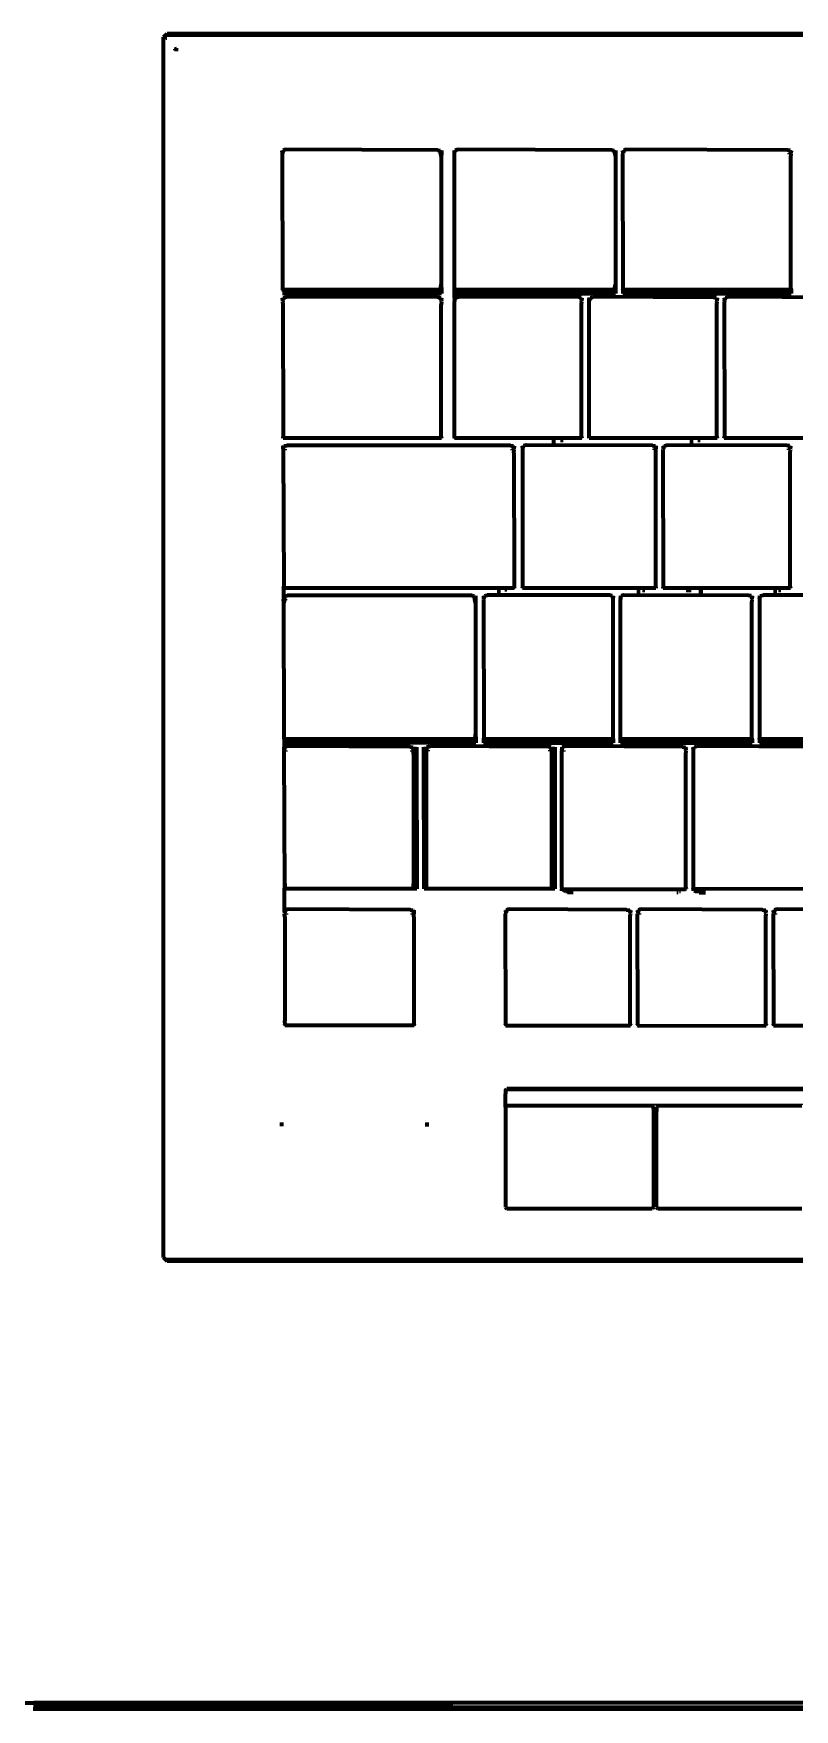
# Model space of a CAD drawing. Header units: millimetres. Extents: x 4307 to 31003, y 2809 to 20009.
# Drawn here: x 9975.8 to 10047.6, y 9454 to 9612.3 of the extents above; entities that cross this region are included whole.
import ezdxf

# ---------------------------------------------------------------- set-up
doc = ezdxf.new("R2010")
doc.units = ezdxf.units.MM
doc.layers.add('ProfileEdges', color=7, linetype='Continuous')

msp = doc.modelspace()

# ---------------------------------------------------------------- linework, layer by layer
for p, q in [((9988.16, 9611.82), (9988.26, 9611.96)), ((9988.26, 9611.96), (9988.33, 9612.01)), ((9988.26, 9611.96), (9988.26, 9611.7)), ((9989.08, 9610.82), (9989.1, 9611.02)), ((9989.08, 9610.79), (9989.08, 9610.82)), ((9989.08, 9610.82), (9989.13, 9610.81)), ((9989.13, 9610.81), (9989.23, 9610.99)), ((9999.22, 9601.25), (9999.3, 9601.26)), ((9999.3, 9601.26), (10013.9, 9601.29)), ((10014.11, 9601.24), (10014.24, 9601.25)), ((10014.17, 9600.92), (10014.24, 9600.92)), ((10015.47, 9601.25), (10015.55, 9601.26)), ((10015.55, 9600.92), (10015.47, 9600.92)), ((10015.55, 9601.26), (10030.34, 9601.29)), ((10030.55, 9601.24), (10030.68, 9601.25)), ((10030.68, 9600.92), (10030.6, 9600.92)), ((10031.37, 9601.25), (10031.45, 9601.26)), ((10031.45, 9600.92), (10031.37, 9600.92)), ((10031.45, 9601.26), (10046.91, 9601.29)), ((10047.25, 9600.92), (10046.91, 9600.92)), ((10047.16, 9601.26), (10047.25, 9601.25)), ((9999.26, 9587.34), (9999.35, 9587.34)), ((9999.26, 9587), (9999.35, 9587)), ((9999.35, 9587.34), (9999.6, 9587.34)), ((10013.9, 9587.34), (10014.15, 9587.34)), ((10014.15, 9587.34), (10014.24, 9587.34)), ((10015.47, 9587.34), (10015.55, 9587.34)), ((10015.55, 9587), (10015.47, 9587)), ((10015.55, 9587.34), (10015.81, 9587.34)), ((10027.15, 9587.34), (10027.41, 9587.34)), ((10027.41, 9587.34), (10027.5, 9587.34)), ((10027.5, 9587), (10027.41, 9587)), ((10028.18, 9587.34), (10028.27, 9587.34)), ((10028.27, 9587), (10028.18, 9587)), ((10039.91, 9587.34), (10040.17, 9587.34)), ((10040.17, 9587.34), (10040.25, 9587.34)), ((10040.25, 9587), (10040.17, 9587)), ((10040.94, 9587.34), (10041.03, 9587.34)), ((10041.03, 9587), (10040.94, 9587)), ((9999.3, 9573.34), (9999.39, 9573.34)), ((10021.01, 9573.34), (10021.1, 9573.34)), ((10021.89, 9573.34), (10021.98, 9573.34)), ((10021.98, 9573.34), (10034.15, 9573.38)), ((10034.41, 9573.34), (10034.49, 9573.34)), ((10035.18, 9573.34), (10035.26, 9573.34)), ((10035.26, 9573.34), (10046.84, 9573.38)), ((10047.1, 9573.34), (10047.18, 9573.34)), ((9999.39, 9573.01), (9999.65, 9573.01)), ((10020.76, 9573.01), (10021.1, 9573.01)), ((10034.49, 9573.01), (10034.15, 9573.01)), ((10035.26, 9573.01), (10035.18, 9573.01)), ((10047.18, 9573.01), (10046.84, 9573.01)), ((9999.34, 9559.17), (9999.43, 9559.17)), ((10017.34, 9559.16), (10017.47, 9559.17)), ((10018.22, 9559.17), (10018.31, 9559.17)), ((10018.31, 9559.17), (10030.36, 9559.17)), ((10030.36, 9559.17), (10030.44, 9559.17)), ((10031.13, 9559.17), (10031.21, 9559.17)), ((10031.21, 9559.17), (10043.22, 9559.21)), ((10043.48, 9559.17), (10043.56, 9559.17)), ((10044.25, 9559.17), (10044.33, 9559.17)), ((10044.33, 9559.17), (10056.74, 9559.17)), ((9999.35, 9558.84), (9999.42, 9558.84)), ((9999.42, 9558.84), (9999.69, 9558.84)), ((10017.4, 9558.84), (10017.47, 9558.84)), ((10018.22, 9558.84), (10018.31, 9558.84)), ((10031.21, 9558.84), (10031.13, 9558.84)), ((10043.56, 9558.84), (10043.48, 9558.84)), ((9999.39, 9544.88), (9999.47, 9544.88)), ((9999.47, 9544.88), (9999.73, 9544.88)), ((10011.28, 9544.88), (10011.54, 9544.88)), ((10011.54, 9544.88), (10011.89, 9544.88)), ((10012.57, 9544.88), (10012.88, 9544.88)), ((10012.88, 9544.88), (10013.14, 9544.88)), ((10024.31, 9544.88), (10024.56, 9544.88)), ((10024.56, 9544.88), (10024.93, 9544.88)), ((10025.68, 9544.88), (10025.6, 9544.88)), ((10025.94, 9544.88), (10025.68, 9544.88)), ((10037.24, 9544.88), (10036.98, 9544.88)), ((10037.33, 9544.88), (10037.24, 9544.88)), ((10038.01, 9544.88), (10038.1, 9544.88)), ((9999.39, 9544.54), (9999.73, 9544.54)), ((10011.28, 9544.54), (10011.6, 9544.54)), ((10011.6, 9544.54), (10011.89, 9544.54)), ((10012.82, 9544.54), (10012.57, 9544.54)), ((10013.14, 9544.54), (10012.82, 9544.54)), ((10024.63, 9544.54), (10024.31, 9544.54)), ((10024.93, 9544.54), (10024.63, 9544.54)), ((10025.6, 9544.54), (10025.94, 9544.54)), ((10037.24, 9544.54), (10037.33, 9544.54)), ((9999.43, 9529.48), (9999.52, 9529.48)), ((9999.43, 9529.15), (9999.78, 9529.15)), ((9999.52, 9529.48), (10011.31, 9529.52)), ((10011.31, 9529.15), (10011.65, 9529.15)), ((10011.56, 9529.48), (10011.65, 9529.48)), ((10020.38, 9529.48), (10020.29, 9529.48)), ((10020.29, 9529.15), (10020.38, 9529.15)), ((10031.72, 9529.52), (10020.38, 9529.48)), ((10032.07, 9529.48), (10031.98, 9529.48)), ((10031.98, 9529.15), (10032.07, 9529.15)), ((10032.84, 9529.48), (10032.75, 9529.48)), ((10032.75, 9529.15), (10033.09, 9529.15)), ((10044.55, 9529.52), (10032.84, 9529.48)), ((10044.89, 9529.48), (10044.81, 9529.48)), ((10044.81, 9529.15), (10044.89, 9529.15)), ((10045.66, 9529.48), (10045.58, 9529.48)), ((10045.58, 9529.15), (10045.92, 9529.15)), ((10057.68, 9529.52), (10045.66, 9529.48)), ((10020.43, 9511.33), (10020.43, 9512.47)), ((10020.43, 9512.47), (10222.2, 9512.47)), ((10222.2, 9511.14), (10020.43, 9511.14)), ((10020.43, 9511.14), (10020.43, 9511.04))]:
    msp.add_line(p, q)
at = {"layer": 'ProfileEdges', "lineweight": 211}
for p, q in [((9988.2, 9612.16), (9988.02, 9611.97)), ((9988.02, 9496.67), (9988.02, 9611.97)), ((9988.05, 9611.95), (9988.22, 9612.14)), ((9988.24, 9612.16), (9988.2, 9612.16)), ((9988.24, 9612.16), (9988.37, 9612.3)), ((9988.46, 9612.16), (9988.24, 9612.16)), ((9988.37, 9612.3), (10287.25, 9612.3)), ((9988.46, 9612.16), (9988.49, 9612.19)), ((9988.49, 9612.19), (10287.13, 9612.19)), ((9989.24, 9610.85), (9989.13, 9610.81)), ((9989.13, 9610.73), (9989.13, 9610.81)), ((9989.24, 9610.85), (9989.28, 9610.94)), ((9989.24, 9610.62), (9989.24, 9610.85)), ((9999.24, 9600.99), (9999.22, 9601.25)), ((9999.3, 9601.26), (9999.24, 9600.99)), ((9999.28, 9588.2), (9999.24, 9600.99)), ((9999.56, 9601.35), (9999.3, 9601.26)), ((10013.9, 9601.29), (9999.56, 9601.35)), ((10013.9, 9601.29), (10014.11, 9601.24)), ((10014.15, 9601.01), (10014.11, 9601.24)), ((10014.15, 9601.01), (10014.17, 9600.92)), ((10014.17, 9600.92), (10014.22, 9600.62)), ((10014.24, 9600.92), (10014.22, 9600.62)), ((10014.22, 9600.62), (10014.22, 9588.58)), ((10014.24, 9601.25), (10014.24, 9600.92)), ((10015.49, 9600.99), (10015.47, 9601.25)), ((10015.47, 9600.92), (10015.49, 9600.99)), ((10015.49, 9588.2), (10015.47, 9600.92)), ((10015.49, 9600.99), (10015.55, 9601.26)), ((10015.81, 9601.35), (10015.55, 9601.26)), ((10030.34, 9601.29), (10015.81, 9601.35)), ((10030.34, 9601.29), (10030.55, 9601.24)), ((10030.6, 9601.01), (10030.55, 9601.24)), ((10030.6, 9601.01), (10030.6, 9600.92)), ((10030.6, 9600.92), (10030.66, 9600.62)), ((10030.68, 9600.92), (10030.66, 9600.62)), ((10030.66, 9600.62), (10030.66, 9588.58)), ((10030.68, 9601.25), (10030.68, 9600.92)), ((10031.39, 9600.99), (10031.37, 9601.25)), ((10031.37, 9600.92), (10031.39, 9600.99)), ((10031.39, 9588.2), (10031.37, 9600.92)), ((10031.45, 9601.26), (10031.39, 9600.99)), ((10031.71, 9601.35), (10031.45, 9601.26)), ((10046.91, 9601.29), (10031.71, 9601.35)), ((10047.16, 9601.26), (10046.91, 9601.29)), ((10047.23, 9600.99), (10047.16, 9601.26)), ((10047.25, 9601.25), (10047.23, 9600.99)), ((10047.23, 9600.99), (10047.25, 9600.92)), ((10047.23, 9600.62), (10047.25, 9600.92)), ((10047.23, 9588.2), (10047.23, 9600.62)), ((9999.26, 9588.09), (9999.28, 9588.2)), ((9999.31, 9588.09), (9999.26, 9588.09)), ((10014.24, 9587.75), (9999.26, 9587.75)), ((9999.28, 9588.2), (9999.31, 9588.09)), ((9999.31, 9588.09), (9999.34, 9587.94)), ((10014.17, 9588.09), (9999.31, 9588.09)), ((9999.6, 9587.85), (9999.34, 9587.94)), ((10013.9, 9587.85), (9999.6, 9587.85)), ((10013.9, 9587.85), (10014.15, 9587.94)), ((10014.15, 9587.94), (10014.17, 9588.09)), ((10014.17, 9588.09), (10014.22, 9588.58)), ((10014.24, 9588.09), (10014.17, 9588.09)), ((10014.22, 9588.58), (10014.24, 9588.09)), ((10014.24, 9588.09), (10014.24, 9587.75)), ((10015.47, 9588.09), (10015.49, 9588.2)), ((10015.47, 9587.75), (10015.47, 9588.09)), ((10015.54, 9588.09), (10015.47, 9588.09)), ((10015.47, 9587.75), (10030.68, 9587.75)), ((10015.47, 9587.34), (10015.47, 9587.75)), ((10015.54, 9588.09), (10015.49, 9588.2)), ((10015.59, 9587.96), (10015.54, 9588.09)), ((10030.6, 9588.09), (10015.54, 9588.09)), ((10015.81, 9587.85), (10015.59, 9587.96)), ((10030.34, 9587.85), (10015.81, 9587.85)), ((10030.6, 9587.94), (10030.34, 9587.85)), ((10030.6, 9588.28), (10030.66, 9588.58)), ((10030.6, 9588.28), (10030.6, 9588.09)), ((10030.6, 9587.94), (10030.6, 9588.09)), ((10030.68, 9588.09), (10030.6, 9588.09)), ((10030.66, 9588.58), (10030.68, 9588.09)), ((10030.68, 9588.09), (10030.68, 9587.75)), ((10031.37, 9588.09), (10031.39, 9588.2)), ((10031.37, 9588.09), (10031.37, 9587.75)), ((10031.42, 9588.09), (10031.37, 9588.09)), ((10031.37, 9587.75), (10047.25, 9587.75)), ((10031.39, 9588.2), (10031.42, 9588.09)), ((10031.42, 9588.09), (10031.45, 9587.94)), ((10047.2, 9588.09), (10031.42, 9588.09)), ((10031.71, 9587.91), (10031.45, 9587.94)), ((10046.91, 9587.91), (10031.71, 9587.91)), ((10047.16, 9587.94), (10046.91, 9587.91)), ((10047.16, 9587.94), (10047.2, 9588.09)), ((10047.2, 9588.09), (10047.23, 9588.2)), ((10047.25, 9588.09), (10047.2, 9588.09)), ((10047.23, 9588.2), (10047.25, 9588.09)), ((10047.25, 9588.09), (10047.25, 9587.75)), ((9999.28, 9587.08), (9999.26, 9587.34)), ((9999.28, 9587.08), (9999.26, 9587)), ((9999.26, 9587), (9999.28, 9586.7)), ((9999.35, 9587.34), (9999.28, 9587.08)), ((9999.28, 9586.7), (9999.32, 9574.58)), ((9999.35, 9587.34), (9999.6, 9587.43)), ((10013.9, 9587.43), (9999.6, 9587.43)), ((10013.9, 9587.43), (10014.15, 9587.34)), ((10014.22, 9587.08), (10014.15, 9587.34)), ((10014.24, 9587.34), (10014.22, 9587.08)), ((10014.22, 9587.08), (10014.24, 9587)), ((10014.24, 9587), (10014.22, 9586.7)), ((10014.22, 9574.21), (10014.22, 9586.7)), ((10015.47, 9587.34), (10015.49, 9587.08)), ((10015.49, 9587.08), (10015.47, 9587)), ((10015.49, 9586.7), (10015.47, 9587)), ((10015.49, 9587.08), (10015.55, 9587.34)), ((10015.49, 9574.21), (10015.49, 9586.7)), ((10015.55, 9587.34), (10015.81, 9587.43)), ((10027.15, 9587.43), (10015.81, 9587.43)), ((10027.41, 9587.34), (10027.15, 9587.43)), ((10027.41, 9587.34), (10027.47, 9587.08)), ((10027.5, 9587.34), (10027.47, 9587.08)), ((10027.5, 9587), (10027.47, 9587.08)), ((10027.47, 9586.7), (10027.5, 9587)), ((10027.47, 9574.21), (10027.47, 9586.7)), ((10028.2, 9587.08), (10028.18, 9587.34)), ((10028.18, 9587), (10028.2, 9587.08)), ((10028.2, 9574.21), (10028.18, 9587)), ((10028.27, 9587.34), (10028.2, 9587.08)), ((10028.27, 9587.34), (10028.37, 9587.34)), ((10028.37, 9587.34), (10028.52, 9587.43)), ((10039.91, 9587.37), (10028.52, 9587.43)), ((10040.17, 9587.34), (10039.91, 9587.37)), ((10040.17, 9587.34), (10040.23, 9587.08)), ((10040.25, 9587.34), (10040.23, 9587.08)), ((10040.25, 9587), (10040.23, 9587.08)), ((10040.23, 9586.7), (10040.25, 9587)), ((10040.23, 9574.21), (10040.23, 9586.7)), ((10040.94, 9587.34), (10040.96, 9587.08)), ((10040.96, 9587.08), (10040.94, 9587)), ((10040.94, 9587), (10040.96, 9574.21)), ((10041.03, 9587.34), (10040.96, 9587.08)), ((10041.03, 9587.34), (10041.13, 9587.34)), ((10041.28, 9587.43), (10041.13, 9587.34)), ((10053.17, 9587.37), (10041.28, 9587.43)), ((9999.3, 9574.09), (9999.32, 9574.21)), ((9999.35, 9574.09), (9999.3, 9574.09)), ((9999.32, 9573.08), (9999.3, 9573.34)), ((9999.32, 9574.58), (9999.32, 9574.21)), ((9999.32, 9574.21), (9999.35, 9574.09)), ((9999.32, 9573.08), (9999.39, 9573.34)), ((10014.19, 9574.09), (9999.35, 9574.09)), ((9999.39, 9573.34), (9999.64, 9573.38)), ((10020.75, 9573.38), (9999.64, 9573.38)), ((10014.22, 9574.21), (10014.19, 9574.09)), ((10014.24, 9574.09), (10014.19, 9574.09)), ((10014.22, 9574.21), (10014.24, 9574.09)), ((10015.47, 9574.09), (10015.49, 9574.21)), ((10015.54, 9574.09), (10015.47, 9574.09)), ((10015.54, 9574.09), (10015.49, 9574.21)), ((10027.44, 9574.09), (10015.54, 9574.09)), ((10020.75, 9573.38), (10021.01, 9573.34)), ((10021.08, 9573.08), (10021.01, 9573.34)), ((10021.1, 9573.34), (10021.08, 9573.08)), ((10021.91, 9573.08), (10021.89, 9573.34)), ((10021.91, 9573.08), (10021.98, 9573.34)), ((10022.24, 9573.43), (10021.98, 9573.34)), ((10034.15, 9573.38), (10022.24, 9573.43)), ((10024.65, 9573.76), (10025, 9573.76)), ((10025.73, 9573.86), (10025.48, 9573.86)), ((10027.44, 9574.09), (10027.47, 9574.21)), ((10027.5, 9574.09), (10027.44, 9574.09)), ((10027.47, 9574.21), (10027.5, 9574.09)), ((10028.18, 9574.09), (10028.2, 9574.21)), ((10028.23, 9574.09), (10028.18, 9574.09)), ((10028.2, 9574.21), (10028.23, 9574.09)), ((10040.2, 9574.08), (10028.23, 9574.09)), ((10034.15, 9573.38), (10034.41, 9573.34)), ((10034.47, 9573.08), (10034.41, 9573.34)), ((10034.49, 9573.34), (10034.47, 9573.08)), ((10035.18, 9573.34), (10035.2, 9573.08)), ((10035.2, 9573.08), (10035.26, 9573.34)), ((10035.26, 9573.34), (10035.52, 9573.43)), ((10046.84, 9573.38), (10035.52, 9573.43)), ((10037.69, 9573.76), (10037.99, 9573.76)), ((10038.66, 9573.86), (10038.44, 9573.86)), ((10040.2, 9574.08), (10040.23, 9574.21)), ((10040.25, 9574.09), (10040.2, 9574.08)), ((10040.23, 9574.21), (10040.25, 9574.09)), ((10040.94, 9574.09), (10040.96, 9574.21)), ((10040.99, 9574.09), (10040.94, 9574.09)), ((10040.96, 9574.21), (10040.99, 9574.09)), ((10053.4, 9574.08), (10040.99, 9574.09)), ((10047.1, 9573.34), (10046.84, 9573.38)), ((10047.16, 9573.08), (10047.1, 9573.34)), ((10047.18, 9573.34), (10047.16, 9573.08)), ((9999.32, 9573.08), (9999.36, 9560.04)), ((10021.08, 9573.08), (10021.1, 9573.01)), ((10021.08, 9572.7), (10021.1, 9573.01)), ((10021.08, 9572.7), (10021.1, 9560.41)), ((10021.91, 9560.04), (10021.91, 9573.08)), ((10034.49, 9573.01), (10034.47, 9573.08)), ((10034.47, 9572.7), (10034.49, 9573.01)), ((10034.47, 9560.04), (10034.47, 9572.7)), ((10035.2, 9573.08), (10035.18, 9573.01)), ((10035.2, 9560.04), (10035.18, 9573.01)), ((10047.18, 9573.01), (10047.16, 9573.08)), ((10047.16, 9572.7), (10047.18, 9573.01)), ((10047.16, 9560.04), (10047.16, 9572.7)), ((9999.34, 9559.92), (9999.36, 9560.04)), ((9999.34, 9559.92), (9999.34, 9559.17)), ((9999.39, 9559.92), (9999.34, 9559.92)), ((9999.34, 9559.17), (9999.35, 9558.84)), ((9999.39, 9559.92), (9999.36, 9560.04)), ((10021.06, 9559.91), (9999.39, 9559.92)), ((9999.43, 9559.17), (9999.69, 9559.21)), ((9999.43, 9558.93), (9999.43, 9559.17)), ((10017.13, 9559.21), (9999.69, 9559.21)), ((10017.13, 9559.21), (10017.34, 9559.16)), ((10017.38, 9558.93), (10017.34, 9559.16)), ((10017.47, 9559.17), (10017.47, 9558.84)), ((10018.22, 9559.17), (10018.24, 9558.91)), ((10018.24, 9558.91), (10018.31, 9559.17)), ((10018.31, 9559.17), (10018.57, 9559.26)), ((10030.1, 9559.26), (10018.57, 9559.26)), ((10019.83, 9559.59), (10019.49, 9559.59)), ((10020.42, 9559.74), (10020.24, 9559.74)), ((10021.06, 9559.91), (10021.1, 9560.04)), ((10021.12, 9559.92), (10021.06, 9559.91)), ((10021.1, 9560.41), (10021.1, 9560.04)), ((10021.1, 9560.04), (10021.12, 9559.92)), ((10021.89, 9559.92), (10021.91, 9560.04)), ((10021.94, 9559.92), (10021.89, 9559.92)), ((10021.91, 9560.04), (10021.94, 9559.92)), ((10034.44, 9559.91), (10021.94, 9559.92)), ((10030.36, 9559.17), (10030.1, 9559.26)), ((10030.36, 9559.17), (10030.42, 9558.91)), ((10030.44, 9559.17), (10030.42, 9558.91)), ((10031.13, 9559.17), (10031.15, 9558.91)), ((10031.15, 9558.91), (10031.21, 9559.17)), ((10031.47, 9559.26), (10031.21, 9559.17)), ((10043.22, 9559.21), (10031.47, 9559.26)), ((10032.69, 9559.59), (10032.99, 9559.59)), ((10033.43, 9559.69), (10033.22, 9559.69)), ((10034.47, 9560.04), (10034.44, 9559.91)), ((10034.49, 9559.92), (10034.44, 9559.91)), ((10034.47, 9560.04), (10034.49, 9559.92)), ((10035.18, 9559.92), (10035.2, 9560.04)), ((10035.18, 9559.92), (10035.18, 9559.87)), ((10035.23, 9559.92), (10035.18, 9559.92)), ((10035.2, 9560.04), (10035.23, 9559.92)), ((10035.23, 9559.92), (10035.24, 9559.86)), ((10047.13, 9559.91), (10035.23, 9559.92)), ((10037.82, 9559.69), (10037.35, 9559.69)), ((10038.53, 9559.59), (10038.91, 9559.59)), ((10043.48, 9559.17), (10043.22, 9559.21)), ((10043.48, 9559.17), (10043.54, 9558.91)), ((10043.56, 9559.17), (10043.54, 9558.91)), ((10044.25, 9559.17), (10044.27, 9558.91)), ((10044.27, 9558.91), (10044.33, 9559.17)), ((10044.33, 9559.17), (10044.59, 9559.26)), ((10056.48, 9559.26), (10044.59, 9559.26)), ((10045.57, 9559.59), (10045.88, 9559.59)), ((10046.26, 9559.69), (10046.04, 9559.69)), ((10047.16, 9560.04), (10047.13, 9559.91)), ((10047.18, 9559.92), (10047.13, 9559.91)), ((10047.16, 9560.04), (10047.18, 9559.92)), ((9999.37, 9558.53), (9999.35, 9558.84)), ((9999.42, 9558.84), (9999.37, 9558.53)), ((9999.41, 9546.12), (9999.37, 9558.53)), ((9999.43, 9558.93), (9999.42, 9558.84)), ((10017.4, 9558.84), (10017.38, 9558.93)), ((10017.45, 9558.53), (10017.4, 9558.84)), ((10017.47, 9558.84), (10017.45, 9558.53)), ((10017.45, 9558.53), (10017.47, 9546.12)), ((10018.24, 9558.91), (10018.22, 9558.84)), ((10018.22, 9558.84), (10018.24, 9545.75)), ((10030.42, 9558.91), (10030.42, 9545.75)), ((10031.15, 9558.91), (10031.13, 9558.84)), ((10031.15, 9545.75), (10031.13, 9558.84)), ((10043.54, 9558.91), (10043.56, 9558.84)), ((10043.54, 9558.53), (10043.56, 9558.84)), ((10043.54, 9545.75), (10043.54, 9558.53)), ((10044.27, 9558.91), (10044.25, 9558.84)), ((10044.25, 9558.84), (10044.27, 9545.75)), ((9999.39, 9545.63), (9999.41, 9545.75)), ((9999.39, 9545.63), (9999.39, 9545.3)), ((9999.43, 9545.63), (9999.39, 9545.63)), ((10017.49, 9545.3), (9999.39, 9545.3)), ((9999.39, 9545.3), (9999.39, 9544.88)), ((9999.41, 9544.62), (9999.39, 9544.88)), ((9999.41, 9545.75), (9999.41, 9546.12)), ((9999.41, 9545.75), (9999.43, 9545.63)), ((9999.47, 9544.88), (9999.41, 9544.62)), ((9999.43, 9545.63), (9999.47, 9545.49)), ((10017.42, 9545.63), (9999.43, 9545.63)), ((9999.73, 9545.45), (9999.47, 9545.49)), ((9999.73, 9544.97), (9999.47, 9544.88)), ((10017.15, 9545.45), (9999.73, 9545.45)), ((10011.28, 9544.92), (9999.73, 9544.97)), ((10011.28, 9544.92), (10011.54, 9544.88)), ((10011.6, 9544.62), (10011.54, 9544.88)), ((10011.89, 9544.88), (10011.89, 9544.54)), ((10012.57, 9544.54), (10012.57, 9544.88)), ((10012.88, 9544.88), (10012.82, 9544.62)), ((10012.88, 9544.88), (10013.14, 9544.97)), ((10024.31, 9544.92), (10013.14, 9544.97)), ((10017.15, 9545.45), (10017.4, 9545.49)), ((10017.4, 9545.49), (10017.42, 9545.63)), ((10017.42, 9545.63), (10017.47, 9546.12)), ((10017.49, 9545.63), (10017.42, 9545.63)), ((10017.47, 9546.12), (10017.49, 9545.63)), ((10017.49, 9545.63), (10017.49, 9545.3)), ((10018.24, 9545.75), (10018.22, 9545.63)), ((10018.22, 9545.63), (10018.22, 9545.3)), ((10018.27, 9545.63), (10018.22, 9545.63)), ((10018.22, 9545.3), (10030.44, 9545.3)), ((10018.27, 9545.63), (10018.24, 9545.75)), ((10018.31, 9545.49), (10018.27, 9545.63)), ((10030.39, 9545.63), (10018.27, 9545.63)), ((10018.31, 9545.49), (10018.57, 9545.39)), ((10030.1, 9545.45), (10018.57, 9545.39)), ((10024.56, 9544.88), (10024.31, 9544.92)), ((10024.63, 9544.62), (10024.56, 9544.88)), ((10024.93, 9544.88), (10024.93, 9544.54)), ((10025.6, 9544.88), (10025.62, 9544.62)), ((10025.62, 9544.62), (10025.68, 9544.88)), ((10025.94, 9544.97), (10025.68, 9544.88)), ((10036.98, 9544.92), (10025.94, 9544.97)), ((10030.1, 9545.45), (10030.36, 9545.49)), ((10030.36, 9545.49), (10030.39, 9545.63)), ((10030.39, 9545.63), (10030.42, 9545.75)), ((10030.44, 9545.63), (10030.39, 9545.63)), ((10030.42, 9545.75), (10030.44, 9545.63)), ((10030.44, 9545.63), (10030.44, 9545.3)), ((10031.13, 9545.63), (10031.15, 9545.75)), ((10031.13, 9545.3), (10031.13, 9545.63)), ((10031.18, 9545.63), (10031.13, 9545.63)), ((10031.13, 9545.3), (10043.56, 9545.3)), ((10031.15, 9545.75), (10031.18, 9545.63)), ((10031.18, 9545.63), (10031.21, 9545.49)), ((10043.51, 9545.63), (10031.18, 9545.63)), ((10031.21, 9545.49), (10031.47, 9545.39)), ((10043.22, 9545.39), (10031.47, 9545.39)), ((10036.98, 9544.92), (10037.24, 9544.88)), ((10037.24, 9544.88), (10037.3, 9544.62)), ((10037.3, 9544.62), (10037.33, 9544.88)), ((10038.03, 9544.62), (10038.01, 9544.88)), ((10038.03, 9544.62), (10038.1, 9544.88)), ((10038.1, 9544.88), (10038.2, 9544.88)), ((10038.35, 9544.97), (10038.2, 9544.88)), ((10050.06, 9544.92), (10038.35, 9544.97)), ((10043.48, 9545.49), (10043.22, 9545.39)), ((10043.51, 9545.63), (10043.48, 9545.49)), ((10043.54, 9545.75), (10043.51, 9545.63)), ((10043.56, 9545.63), (10043.51, 9545.63)), ((10043.56, 9545.63), (10043.54, 9545.75)), ((10043.56, 9545.63), (10043.56, 9545.3)), ((10044.25, 9545.63), (10044.27, 9545.75)), ((10044.25, 9545.63), (10044.25, 9545.3)), ((10044.3, 9545.63), (10044.25, 9545.63)), ((10044.25, 9545.3), (10056.82, 9545.3)), ((10044.27, 9545.75), (10044.3, 9545.63)), ((10044.3, 9545.63), (10044.33, 9545.49)), ((10056.77, 9545.63), (10044.3, 9545.63)), ((10044.33, 9545.49), (10044.59, 9545.39)), ((10056.48, 9545.45), (10044.59, 9545.39)), ((9999.39, 9544.54), (9999.41, 9544.62)), ((9999.45, 9531.62), (9999.39, 9544.54)), ((10011.6, 9544.54), (10011.6, 9544.62)), ((10011.6, 9544.24), (10011.6, 9544.54)), ((10011.6, 9544.24), (10011.62, 9531.99)), ((10011.89, 9544.54), (10011.92, 9531.49)), ((10012.6, 9531.5), (10012.57, 9544.54)), ((10012.82, 9544.54), (10012.82, 9544.62)), ((10012.82, 9531.62), (10012.82, 9544.54)), ((10024.63, 9544.54), (10024.63, 9544.62)), ((10024.63, 9544.54), (10024.63, 9531.62)), ((10024.93, 9544.54), (10024.95, 9531.5)), ((10025.62, 9544.62), (10025.6, 9544.54)), ((10025.62, 9531.62), (10025.6, 9544.54)), ((10037.33, 9544.54), (10037.3, 9544.62)), ((10037.3, 9544.24), (10037.33, 9544.54)), ((10037.3, 9531.62), (10037.3, 9544.24)), ((10038.03, 9531.62), (10038.03, 9544.62)), ((9999.43, 9531.5), (9999.45, 9531.62)), ((9999.43, 9529.48), (9999.43, 9531.5)), ((9999.48, 9531.5), (9999.43, 9531.5)), ((9999.48, 9531.5), (9999.45, 9531.62)), ((9999.51, 9531.5), (9999.48, 9531.5)), ((9999.51, 9531.69), (9999.51, 9532.01)), ((9999.51, 9531.5), (9999.51, 9531.69)), ((10011.6, 9531.5), (9999.51, 9531.5)), ((10011.6, 9531.5), (10011.62, 9531.62)), ((10011.92, 9531.49), (10011.6, 9531.5)), ((10011.62, 9531.62), (10011.62, 9531.99)), ((10012.87, 9531.5), (10012.6, 9531.5)), ((10012.87, 9531.5), (10012.82, 9531.62)), ((10024.6, 9531.5), (10012.87, 9531.5)), ((10024.6, 9531.5), (10024.63, 9531.62)), ((10024.95, 9531.5), (10024.6, 9531.5)), ((10025.62, 9531.62), (10025.6, 9531.5)), ((10025.6, 9531.32), (10025.6, 9531.5)), ((10025.6, 9531.5), (10025.68, 9531.47)), ((10025.67, 9531.5), (10025.62, 9531.62)), ((10025.68, 9531.47), (10037.27, 9531.48)), ((10025.73, 9531.37), (10025.68, 9531.47)), ((10025.94, 9531.26), (10025.73, 9531.37)), ((10026.36, 9531.26), (10025.94, 9531.26)), ((10026.67, 9531.17), (10026.13, 9531.17)), ((10036.57, 9531.17), (10036.45, 9531.17)), ((10036.79, 9531.26), (10036.71, 9531.26)), ((10037.27, 9531.48), (10037.3, 9531.62)), ((10037.27, 9531.48), (10037.33, 9531.5)), ((10037.3, 9531.62), (10037.33, 9531.5)), ((10038.01, 9531.5), (10038.03, 9531.62)), ((10038.01, 9531.5), (10038.01, 9531.32)), ((10038.06, 9531.5), (10038.01, 9531.5)), ((10038.06, 9531.5), (10038.03, 9531.62)), ((10038.1, 9531.36), (10038.06, 9531.5)), ((10050.34, 9531.48), (10038.06, 9531.5)), ((10038.1, 9531.36), (10038.35, 9531.26)), ((10038.82, 9531.26), (10038.35, 9531.26)), ((10038.58, 9531.17), (10039.15, 9531.17)), ((9999.46, 9529.22), (9999.43, 9529.48)), ((9999.43, 9529.15), (9999.46, 9529.22)), ((9999.46, 9528.85), (9999.43, 9529.15)), ((9999.46, 9529.22), (9999.52, 9529.48)), ((9999.78, 9529.57), (9999.52, 9529.48)), ((10011.31, 9529.52), (9999.78, 9529.57)), ((10011.31, 9529.52), (10011.56, 9529.48)), ((10011.56, 9529.48), (10011.63, 9529.22)), ((10011.65, 9529.48), (10011.63, 9529.22)), ((10011.63, 9529.22), (10011.65, 9529.15)), ((10011.63, 9528.85), (10011.65, 9529.15)), ((10020.29, 9529.48), (10020.31, 9529.22)), ((10020.29, 9529.15), (10020.31, 9529.22)), ((10020.31, 9518.7), (10020.29, 9529.15)), ((10020.38, 9529.48), (10020.31, 9529.22)), ((10020.63, 9529.57), (10020.38, 9529.48)), ((10031.72, 9529.52), (10020.63, 9529.57)), ((10031.72, 9529.52), (10031.98, 9529.48)), ((10031.98, 9529.48), (10032.05, 9529.22)), ((10032.07, 9529.48), (10032.05, 9529.22)), ((10032.05, 9529.22), (10032.07, 9529.15)), ((10032.05, 9528.85), (10032.07, 9529.15)), ((10032.75, 9529.48), (10032.77, 9529.22)), ((10032.77, 9529.22), (10032.75, 9529.15)), ((10032.77, 9518.7), (10032.75, 9529.15)), ((10032.84, 9529.48), (10032.77, 9529.22)), ((10033.09, 9529.57), (10032.84, 9529.48)), ((10044.55, 9529.52), (10033.09, 9529.57)), ((10044.55, 9529.52), (10044.81, 9529.48)), ((10044.87, 9529.22), (10044.81, 9529.48)), ((10044.87, 9529.22), (10044.89, 9529.48)), ((10044.89, 9529.15), (10044.87, 9529.22)), ((10044.87, 9528.85), (10044.89, 9529.15)), ((10045.6, 9529.22), (10045.58, 9529.48)), ((10045.58, 9529.15), (10045.6, 9529.22)), ((10045.6, 9518.7), (10045.58, 9529.15)), ((10045.66, 9529.48), (10045.6, 9529.22)), ((10045.92, 9529.57), (10045.66, 9529.48)), ((10057.68, 9529.52), (10045.92, 9529.57)), ((9999.46, 9528.85), (9999.47, 9519.05)), ((10011.63, 9528.85), (10011.64, 9519.07)), ((10032.05, 9518.7), (10032.05, 9528.85)), ((10044.87, 9518.7), (10044.87, 9528.85)), ((9999.49, 9518.7), (9999.47, 9519.05)), ((9999.47, 9518.58), (9999.49, 9518.7)), ((9999.52, 9518.58), (9999.47, 9518.58)), ((9999.49, 9518.7), (9999.52, 9518.58)), ((10011.61, 9518.58), (9999.52, 9518.58)), ((10011.64, 9518.7), (10011.61, 9518.58)), ((10011.66, 9518.58), (10011.61, 9518.58)), ((10011.64, 9519.07), (10011.64, 9518.7)), ((10011.64, 9518.7), (10011.66, 9518.58)), ((10020.29, 9518.58), (10020.31, 9518.7)), ((10020.29, 9518.58), (10020.34, 9518.58)), ((10020.31, 9518.7), (10020.34, 9518.58)), ((10020.34, 9518.58), (10032.02, 9518.58)), ((10032.02, 9518.58), (10032.05, 9518.7)), ((10032.02, 9518.58), (10032.07, 9518.58)), ((10032.05, 9518.7), (10032.07, 9518.58)), ((10032.75, 9518.58), (10032.77, 9518.7)), ((10032.75, 9518.58), (10032.81, 9518.56)), ((10032.77, 9518.7), (10032.81, 9518.56)), ((10032.81, 9518.56), (10044.84, 9518.58)), ((10044.84, 9518.58), (10044.87, 9518.7)), ((10044.84, 9518.58), (10044.89, 9518.58)), ((10044.87, 9518.7), (10044.89, 9518.58)), ((10045.58, 9518.58), (10045.6, 9518.7)), ((10045.58, 9518.58), (10045.65, 9518.58)), ((10045.65, 9518.58), (10045.6, 9518.7)), ((10045.65, 9518.58), (10057.92, 9518.58)), ((10020.29, 9512.45), (10020.43, 9512.6)), ((10020.29, 9512.55), (10020.29, 9512.45)), ((10020.29, 9512.45), (10020.29, 9512.13)), ((10020.29, 9512.02), (10020.29, 9512.13)), ((10020.29, 9510.89), (10020.29, 9512.02)), ((10222.2, 9512.6), (10020.43, 9512.6)), ((10020.29, 9510.89), (10020.43, 9511.04)), ((10020.29, 9510.89), (10020.29, 9510.46)), ((10020.29, 9510.46), (10020.29, 9501.43)), ((10020.43, 9511.04), (10034.14, 9511.04)), ((10034.14, 9511.04), (10034.27, 9510.89)), ((10034.14, 9510.7), (10034.27, 9510.7)), ((10034.27, 9510.7), (10034.27, 9510.89)), ((10034.27, 9510.7), (10034.55, 9510.7)), ((10034.27, 9510.7), (10034.27, 9501.43)), ((10034.68, 9511.04), (10034.55, 9510.89)), ((10034.55, 9510.89), (10034.55, 9510.7)), ((10034.55, 9510.7), (10034.55, 9510.46)), ((10034.55, 9501.43), (10034.55, 9510.46)), ((10034.68, 9511.04), (10048.25, 9511.04)), ((9999.19, 9509.08), (9999.19, 9509.42)), ((10012.89, 9509.06), (10012.89, 9509.42)), ((10020.29, 9501.43), (10020.43, 9501.29)), ((10034.14, 9501.29), (10020.43, 9501.29)), ((10034.27, 9501.43), (10034.14, 9501.29)), ((10034.55, 9501.43), (10034.68, 9501.29)), ((10048.25, 9501.29), (10034.68, 9501.29)), ((9988.02, 9496.67), (9988.2, 9496.5)), ((9988.37, 9496.32), (9988.2, 9496.5)), ((9988.2, 9496.5), (10287.42, 9496.5)), ((10287.25, 9496.32), (9988.37, 9496.32)), ((9961.51, 9454.65), (9975.77, 9454.62)), ((10460.82, 9454.62), (9975.77, 9454.62)), ((10442.46, 9453.99), (9975.7, 9454)), ((9975.74, 9454.35), (9994.15, 9454.33)), ((9994.16, 9454.46), (9975.75, 9454.47)), ((9994.15, 9454.33), (9994.14, 9454.22)), ((9994.14, 9454.22), (10442.44, 9454.22)), ((9994.15, 9454.33), (9994.16, 9454.46)), ((9994.15, 9454.33), (10015.32, 9454.32))]:
    msp.add_line(p, q, dxfattribs=at)

doc.saveas('drawing.dxf')
